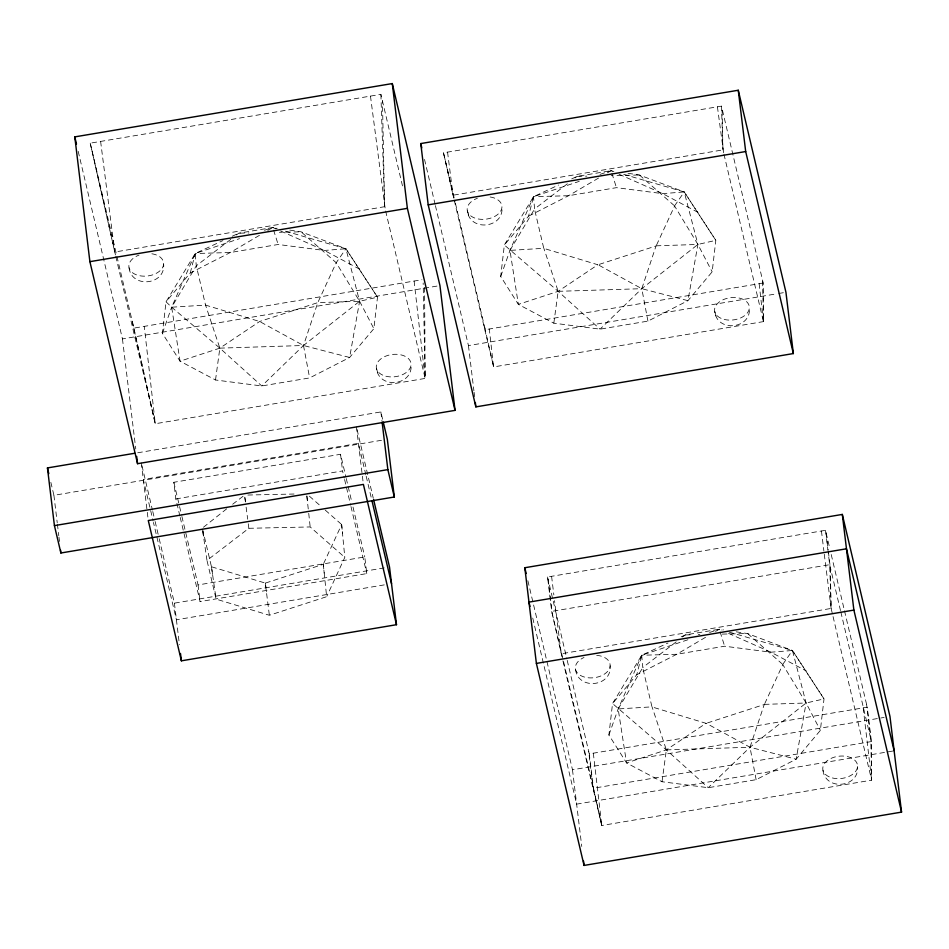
<?xml version="1.0" encoding="UTF-8"?>
<svg xmlns="http://www.w3.org/2000/svg" width="949" height="949" viewBox="0 0 949 949"><rect width="100%" height="100%" fill="white"/><g stroke="black" fill="none" stroke-linecap="round" stroke-linejoin="round"><path stroke-width="0.71" stroke-dasharray="4.75 3.56" d="M289.753 230.085L301.07 231.817L345.934 248.745L377.512 297.167L373.87 328.651L349.635 357.476L309.635 377.927L261.77 385.97L215.518 379.991L180.049 361.189L162.398 333.289L166.039 301.806L195.221 253.513L222.944 240.572M628.013 173.276L639.507 175.055L684.241 191.935L715.819 240.346L712.165 271.841L687.942 300.667L647.93 321.118L600.065 329.161L553.825 323.182L518.356 304.38L500.704 276.479L504.346 244.996L533.516 196.704L558.534 185.031M736.199 631.82L747.693 633.612L792.439 650.492L824.017 698.903L820.363 730.386L796.14 759.212L756.128 779.675L708.262 787.706L662.022 781.739L626.554 762.937L608.902 735.024L612.544 703.541L641.714 655.249L668.049 642.971M215.518 379.991L219.848 348.141L205.553 305.103L196.289 265.803L195.221 253.513L239.539 238.65M553.825 323.182L558.154 291.331L543.896 248.413M662.022 781.739L666.352 749.888L652.093 706.969M285.435 231.176L345.934 248.745L359.6 301.272L349.635 357.476L303.49 345.495L259.623 321.497L205.553 305.103L171.662 307.203L166.039 301.806L190.263 272.98L230.275 252.517L260.275 234.854M623.742 174.367L684.241 191.935L697.906 244.451L687.942 300.667L641.797 288.686L598.06 264.759M729.129 632.093L792.439 650.492L806.104 703.007L796.14 759.212L749.995 747.243L706.258 723.304M190.263 272.98L195.221 253.513L230.275 252.517L278.14 244.486L324.392 250.453L345.934 248.745L377.512 297.167L359.6 301.272L317.785 302.636L259.623 321.497L219.848 348.141L180.049 361.189L171.662 307.203L195.221 253.513M500.704 276.479L509.969 250.394L533.516 196.704L568.581 195.708L616.447 187.665L662.699 193.643L684.241 191.935L715.819 240.346L697.906 244.451L641.797 288.686L600.065 329.161L558.154 291.331L504.346 244.996L528.569 216.17L533.516 196.704L579.222 181.366M608.902 735.024L618.167 708.939L641.714 655.249L676.779 654.264L724.645 646.222L770.885 652.2L792.439 650.492L824.017 698.903L806.104 703.007L749.995 747.243L708.262 787.706L666.352 749.888L612.544 703.541L636.767 674.715L641.714 655.249L688.808 639.46M230.749 239.362L196.289 265.803L171.662 307.203L219.848 348.141L261.77 385.97L303.49 345.495L317.785 302.636L336.219 262.731L345.934 248.745M647.93 321.118L641.797 288.686L656.044 245.957L598.404 264.641M756.128 779.675L749.995 747.243L764.242 704.502L706.602 723.197M162.398 333.289L171.662 307.203M323.656 563.504L341.652 524.572L344.807 557.395L326.907 596.126M656.578 245.008L674.597 206.028L697.906 244.451L712.165 271.841M764.775 703.565L782.795 664.585L806.104 703.007L820.363 730.386M509.969 250.394L534.512 209.112L543.765 248.294L509.969 250.394L518.356 304.38L558.154 291.331L597.823 264.759L544.228 248.508M618.167 708.939L642.71 667.657L651.963 706.851L618.167 708.939L626.554 762.937L666.352 749.888L706.009 723.316L652.426 707.064M674.561 205.874L684.241 191.935M782.747 664.43L792.439 650.492M219.848 348.141L303.49 345.495L359.6 301.272L336.219 262.731L301.07 231.817L279.35 232.291M236.491 234.949L238.792 233.181L272.778 227.499L277.013 228.151M567.372 183.798L534.584 208.958L533.516 196.704M575.023 177.926L576.719 176.633M226.716 508.818L202.339 528.142M232.671 504.239L243.608 495.853M323.301 564.275L326.646 596.696L269.362 615.272L216.111 599.127L206.977 560.42L248.84 528.296L310.181 526.944L344.297 556.944M676.222 641.844L642.781 667.503L641.714 655.249M682.533 637.004L684.917 635.178M267.772 230.441L272.778 227.499L277.001 228.721M598.582 178.044L568.581 195.708L528.569 216.17M607.324 172.896L611.073 170.69L613.896 171.117M705.522 637.337L676.779 654.264L636.767 674.715M715.522 631.441L719.271 629.234L723.506 629.887M232.185 236.265L238.792 233.181L248.935 232.968M571.701 178.887L577.194 176.36L611.073 170.69L613.896 171.508M681.216 636.826L685.392 634.905L719.271 629.234L722.094 630.053M264.463 230.287L272.778 227.499L275.424 228.673M599.993 174.402L611.073 170.69L613.73 171.864M709.579 632.485L719.271 629.234M265.673 582.994L323.241 564.323L324.202 573.089M115.446 254.913L90.214 143.169L380.881 94.354L403.218 188.993M453.741 198.104L443.503 152.813L721.477 106.134L763.21 283.016L763.447 321.616L493.587 366.931L454.085 199.539M91.78 149.788L114.758 252.019L384.63 206.704L382.447 100.974M444.12 155.399L453.064 195.209L722.936 149.895L722.082 108.72M90.214 143.169L133.856 328.117L421.925 279.741M78.198 151.318L122.457 338.912L437.038 286.076M763.21 283.016L485.236 329.694L455.354 203.015M435.413 205.613L468.45 345.59L777.195 293.739M778.654 293.49L784.479 292.517M115.778 256.349L155.28 423.74L425.152 378.426L424.571 286.705M137.724 452.768L380.881 411.937L382.922 420.585M50.855 482.341L53.915 495.307L381.51 440.289M179.883 516.031L175.85 498.925L173.833 482.282L340.549 454.286L345.934 477.098M175.85 498.925L342.565 470.929L344.25 478.059M181.911 516.505L198.056 584.94L364.772 556.944L366.788 573.587L200.073 601.583L180.227 517.454M159.195 538.724L174.402 603.149L385.152 567.751M384.262 584.881L176.419 619.78L153.441 522.436M561.938 656.649L551.701 611.37L547.537 576.992L825.511 530.313L829.865 548.771M828.37 551.511L830.28 567.265L831.134 608.439L561.262 653.766L554.536 600.658M567.217 660.385L589.282 753.874L867.244 707.195L871.407 741.56L871.645 780.161L601.785 825.488L562.283 658.096M527.881 580.729L572.484 769.769L884.148 717.432M892.677 751.062L576.636 804.135L532.721 617.989M656.198 245.827L697.906 244.451M764.396 704.372L806.104 703.007M558.154 291.331L641.797 288.686M666.352 749.888L749.995 747.243M577.194 176.36L586.873 176.146M611.156 175.612L613.09 175.577M616.98 175.482L638.914 175.007M247.843 495.034L294.048 494.026M685.392 634.905L691.845 634.774M698.286 634.632L699.899 634.596M722.26 634.098L747.112 633.552M211.769 566.861L265.305 583.089L269.362 615.272M619.021 174.213L662.699 193.643L698.156 212.446M280.714 231.034L324.392 250.453L359.849 269.255M728.535 633.363L770.885 652.2L806.353 670.99M639.507 175.055L673.837 205.245M747.693 633.612L782.035 663.802M309.386 496.161L321.557 506.861M325.246 510.111L340.964 523.919M716.08 315.97L714.751 311.687C717.242 332.719 751.478 329.066 749.354 307.939M468.664 215.209L467.347 210.927C469.838 231.959 504.061 228.306 501.938 207.19M377.773 372.779L376.456 368.497C378.936 389.529 413.171 385.875 411.047 364.748M359.6 301.272L373.87 328.651M611.903 173.299L616.447 187.665M720.101 631.856L724.645 646.222M273.597 230.109L278.14 244.486M822.949 770.232C825.44 791.276 859.675 787.611 857.552 766.495M575.533 669.472C578.024 690.516 612.259 686.851 610.136 665.735M129.04 267.737C131.531 288.769 165.767 285.115 163.643 264M831.229 554.536L844.159 609.377M844.503 610.824L867.244 707.195M840.494 610.563L829.675 564.691L828.109 551.796M840.838 611.998L871.407 741.56L593.433 788.239L551.701 611.37L829.675 564.691L831.134 608.439L871.645 780.161L870.791 738.986L866.639 704.621M717.42 106.822L723.613 152.777M723.957 154.224L763.447 321.616L762.605 280.441M547.537 576.992L566.873 658.938M443.503 152.813L455.01 201.568M424.523 159.432L435.081 204.165M370.478 96.098L385.306 209.587M385.65 211.034L425.152 378.426L423.171 282.968M357.085 429.589L373.301 498.308M365.851 474.856L358.425 443.361L143.311 479.482L153.109 521.001M366.195 476.291L371.261 497.762M346.266 478.521L351.652 501.345M353.004 507.039L364.772 556.944M344.582 479.482L350.644 505.141M350.976 506.564L366.788 573.587M202.564 529.032L211.461 566.731L212.73 575.545M173.833 482.282L181.579 515.082M141.97 465.71L152.445 510.088M152.777 511.523L154.806 520.111M155.15 521.547L158.863 537.288M593.327 753.186L601.785 825.488L593.433 788.239L589.282 753.874M601.785 825.488L592.828 785.665L588.665 751.3M484.631 327.12L493.587 366.931L489.293 329.018M132.291 321.509L155.28 423.74L144.26 326.373M133.856 328.117L155.28 423.74M303.49 345.495L309.635 377.927M202.718 530.966L206.977 560.42M211.461 566.731L216.111 599.127M202.813 531.487L203.513 536.505M245.435 501.867L244.617 495.698L245.459 501.855M831.134 608.439L824.064 552.484M447.56 152.137L453.064 195.209M246.123 507.134L247.677 519.222M248.258 523.753L248.84 528.296M100.618 141.425L114.758 252.019M863.199 707.871L871.645 780.161M826.116 532.899L828.192 550.076M825.511 530.313L827.931 550.373M821.454 531.001L823.886 551.049M551.594 576.316L553.848 594.94M572.484 769.769L581.761 846.461M548.154 579.578L552.306 613.944M468.45 345.59L473.919 390.822M474.097 392.281L474.63 396.67M380.881 411.937L381.925 420.585M356.409 426.718L363.218 482.934M340.549 454.286L342.565 470.929M198.056 584.94L200.073 601.583M174.402 603.149L179.432 644.703M141.294 462.839L148.281 520.527M122.457 338.912L135.778 449.007M53.915 495.307L57.225 522.709M57.403 524.145L58.791 535.687M58.968 537.122L59.49 541.452M265.4 583.089L266.432 591.82M759.153 283.692L763.447 321.616M414.12 281.058L425.152 378.426M306.835 495.995L308.401 510.313M308.733 513.338L310.181 526.944M306.895 496.019L307.595 502.745M341.64 524.524L342.518 533.457M721.477 106.134L722.936 149.895M380.881 94.354L384.63 206.704M151.852 253.786A17.473 11.21 -6.9 0 1 160.618 270.18A17.473 11.21 -6.9 0 1 132.931 273.039A17.473 11.21 -6.9 0 1 139.029 255.115M490.159 196.977A17.473 11.21 -6.9 0 1 498.913 213.371A17.473 11.21 -6.9 0 1 471.238 216.23A17.473 11.21 -6.9 0 1 477.335 198.305M596.684 655.344A17.473 11.21 -6.9 0 1 608.012 670.907A17.473 11.21 -6.9 0 1 580.598 675.51A17.473 11.21 -6.9 0 1 584.015 657.467M385.863 376.219A17.473 11.21 -6.9 0 0 411.036 363.704A17.473 11.21 -6.9 0 0 384.084 356.883A17.473 11.21 -6.9 0 0 385.863 376.219M724.17 319.41A17.473 11.21 -6.9 0 0 749.33 306.895A17.473 11.21 -6.9 0 0 722.391 300.074A17.473 11.21 -6.9 0 0 724.17 319.41M832.368 777.955A17.473 11.21 -6.9 0 0 857.528 765.452A17.473 11.21 -6.9 0 0 830.589 758.619A17.473 11.21 -6.9 0 0 832.368 777.955"/><path stroke-width="1.42" d="M74.793 136.881L392.281 83.571L439.945 285.59L455.046 410.371L137.558 463.693L89.894 261.663L74.793 136.881L76.489 144.094M420.775 143.56L738.263 90.25L785.938 292.268L793.352 353.562L475.864 406.884L428.201 204.854L420.775 143.56L421.795 147.89M89.894 261.663L407.382 208.353L455.046 410.371M428.201 204.854L745.689 151.543L793.352 353.562M383.254 422.02L387.334 439.316L394.321 497.003L60.89 552.994L54.425 525.616L47.45 467.928L134.805 453.254M54.425 525.616L387.856 469.625L394.321 497.003M524.809 567.739L842.309 514.429L889.972 716.448L901.55 812.119L584.062 865.429L536.387 663.41L524.809 567.739L526.173 573.516M396.492 624.703L363.396 484.405L148.281 520.527L181.378 660.824L396.492 624.703L389.517 567.028L373.633 499.732M536.387 663.41L853.886 610.088L901.55 812.119M894.136 750.825L846.461 548.795L528.973 602.117L529.993 606.447M371.937 500.621L391.534 583.659M47.45 467.928L48.814 473.693M842.309 514.429L853.886 610.088M738.263 90.25L745.689 151.543M583.528 861.051L584.062 865.429M475.33 402.506L475.864 406.884M392.281 83.571L407.382 208.353M382.103 422.032L387.856 469.625M180.5 653.505L181.378 660.824M136.668 456.35L137.558 463.693M60.546 550.1L60.89 552.994"/></g></svg>
